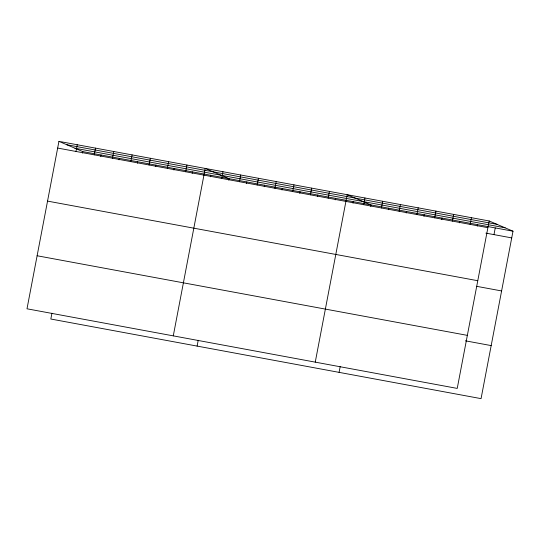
<?xml version="1.0" encoding="UTF-8"?>
<svg xmlns="http://www.w3.org/2000/svg" width="540" height="540" viewBox="0 0 540 540"><rect width="100%" height="100%" fill="white"/><g stroke="black" fill="none" stroke-linecap="round" stroke-linejoin="round"><path stroke-width="0.81" d="M58.941 141.365L27 308.799L457.232 388.409L489.173 220.975L58.941 141.365L82.769 151.592L513 231.201L481.059 398.635L50.828 319.025L51.934 313.22M75.944 151.45L77.227 144.747M82.485 153.083L82.769 151.592M94.23 154.838L95.513 148.136M100.771 156.465L101.054 154.973M112.516 158.22L113.792 151.517M119.056 159.847L119.34 158.362M130.802 161.602L132.077 154.899M137.336 163.228L137.626 161.744M149.087 164.983L150.363 158.281M155.621 166.617L155.905 165.125M167.373 168.372L168.649 161.669M173.907 169.999L174.191 168.507M185.652 171.754L186.935 165.051M192.193 173.381L192.476 171.895M173.279 335.867L205.22 168.433L229.048 178.659L228.764 180.151M210.478 176.762L210.762 175.277M221.684 178.416L222.966 171.72M197.107 346.093L198.214 340.288M239.436 181.703L240.712 175.001M246.51 183.431L246.794 181.946M257.182 184.984L258.457 178.288M264.256 186.719L264.539 185.227M274.928 188.271L276.203 181.568M282.002 189.999L282.285 188.514M292.673 191.552L293.956 184.856M299.754 193.286L300.038 191.794M310.419 194.839L311.702 188.136M317.5 196.567L317.783 195.082M328.172 198.119L329.447 191.423M335.246 199.854L335.529 198.362M315.252 362.138L347.193 194.704L371.021 204.93L370.737 206.422M352.991 203.135L353.275 201.65M363.663 204.687L364.939 197.991M339.086 372.364L340.193 366.559M381.409 207.974L382.691 201.272M388.49 209.702L388.773 208.217M399.155 211.255L400.437 204.559M406.235 212.99L406.519 211.498M416.907 214.542L418.183 207.839M423.981 216.27L424.264 214.785M434.653 217.823L435.929 211.126M441.727 219.557L442.01 218.066M452.399 221.11L453.674 214.407M459.473 222.838L459.756 221.353M470.144 224.39L471.427 217.694M477.225 226.125L477.509 224.633M493.972 234.617L495.254 227.921M66.805 144.74L497.036 224.35M74.905 148.217L505.136 227.826M57.659 148.068L487.89 227.678M485.906 233.125L511.724 237.904M47.54 201.11L477.772 280.719M476.597 286.315L501.606 290.945M37.118 255.757L467.35 335.367M465.365 340.814L491.177 345.593M489.173 220.975L513 231.201"/></g></svg>
